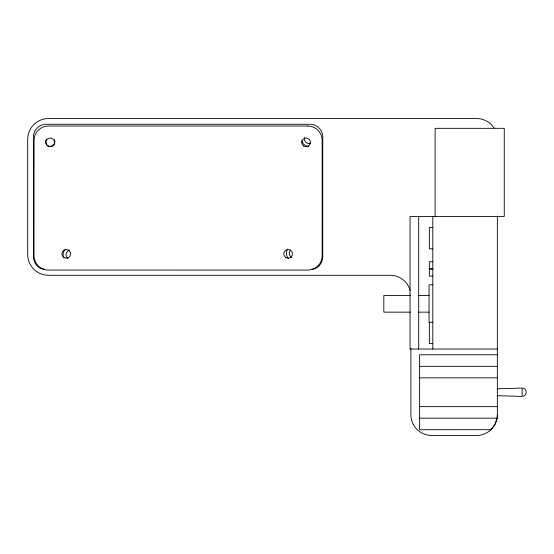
<?xml version="1.0" encoding="UTF-8"?>
<svg xmlns="http://www.w3.org/2000/svg" width="554" height="554" viewBox="0 0 554 554"><rect width="100%" height="100%" fill="white"/><g stroke="black" fill="none" stroke-linecap="round" stroke-linejoin="round"><path stroke-width="0.83" d="M497.049 418.228L494.916 424.475L490.976 429.689L419.62 429.703L419.62 354.795L497.347 354.795M522.934 396.345C527.311 395.729 527.311 388.769 522.934 388.153M311.708 269.286C318.848 268.898 323.349 261.82 322.74 255.103L322.74 138.701C323.751 130.453 316.583 123.286 308.336 124.297L47.866 124.297C39.625 123.286 32.451 130.453 33.462 138.701L33.462 255.103C32.852 261.82 37.36 268.898 44.493 269.286M497.347 388.79L522.124 388.07L522.124 396.429L497.347 395.708M432.806 227.5L429.343 227.5L429.343 248.822L432.806 248.822M432.806 261.73L429.343 261.73L429.343 276.134L432.806 276.134M429.343 268.787L432.806 268.787M429.343 269.078L432.806 269.078M432.806 284.777L429.059 284.777L429.059 322.809M410.279 295.441L383.825 295.441L383.825 312.151L410.279 312.151M418.817 295.441L429.059 295.441M418.817 312.151L429.059 312.151M432.806 322.289L429.343 322.289L429.343 343.612L432.806 343.612M497.347 349.034L410.043 349.034L410.043 216.496L504.258 216.496L504.258 128.327L435.112 128.327L435.112 216.496M419.62 366.319L497.347 366.319M419.62 377.842L497.347 377.842M419.62 406.657L497.347 406.657M419.62 418.18L497.347 418.18L497.347 216.122M432.806 216.496L432.806 349.034M418.685 216.496L418.685 349.034M410.909 348.487L410.909 414.738A20.733 20.733 0 0 0 431.642 435.472L476.613 435.472A20.733 20.733 0 0 0 497.347 414.738M493.967 127.919A20.733 20.733 0 0 0 476.613 118.528L48.433 118.528A20.733 20.733 0 0 0 27.7 139.262L27.7 254.535A20.733 20.733 0 0 0 48.433 275.269L390.196 275.269A20.733 20.733 0 0 1 410.105 290.303M54.396 139.746A4.612 4.612 0 0 1 52.983 145.515A4.612 4.612 0 0 1 47.062 145.106A4.612 4.612 0 0 1 46.446 139.199M67.976 258.538A4.612 4.612 0 0 1 69.659 250.207M291.833 257.409A4.612 4.612 0 0 1 290.684 249.972M310.697 143.174A4.612 4.612 0 0 1 304.541 137.537M63.849 258.046A7.493 7.493 0 0 1 65.351 249.342M308.723 146.401A7.493 7.493 0 0 1 301.701 140.82M288.509 258.496A7.493 7.493 0 0 1 287.699 249.078M307.768 126.021L48.433 126.021A14.383 14.383 0 0 0 34.05 140.418L34.036 255.692A14.383 14.383 0 0 0 48.433 270.075L307.768 270.082A14.383 14.383 0 0 0 322.151 255.692L322.165 140.418A14.383 14.383 0 0 0 307.768 126.035M48.025 146.069A4.321 4.321 0 0 0 54.583 142.454A4.321 4.321 0 0 0 48.177 138.583A4.321 4.321 0 0 0 48.025 146.069M64.008 257.562A4.321 4.321 0 0 0 70.566 253.947A4.321 4.321 0 0 0 64.153 250.076A4.321 4.321 0 0 0 64.008 257.562M285.892 257.562A4.321 4.321 0 0 0 292.45 253.947A4.321 4.321 0 0 0 286.044 250.076A4.321 4.321 0 0 0 285.892 257.562M303.827 146.069A4.321 4.321 0 0 0 310.385 142.454A4.321 4.321 0 0 0 303.973 138.583A4.321 4.321 0 0 0 303.827 146.069"/></g></svg>
